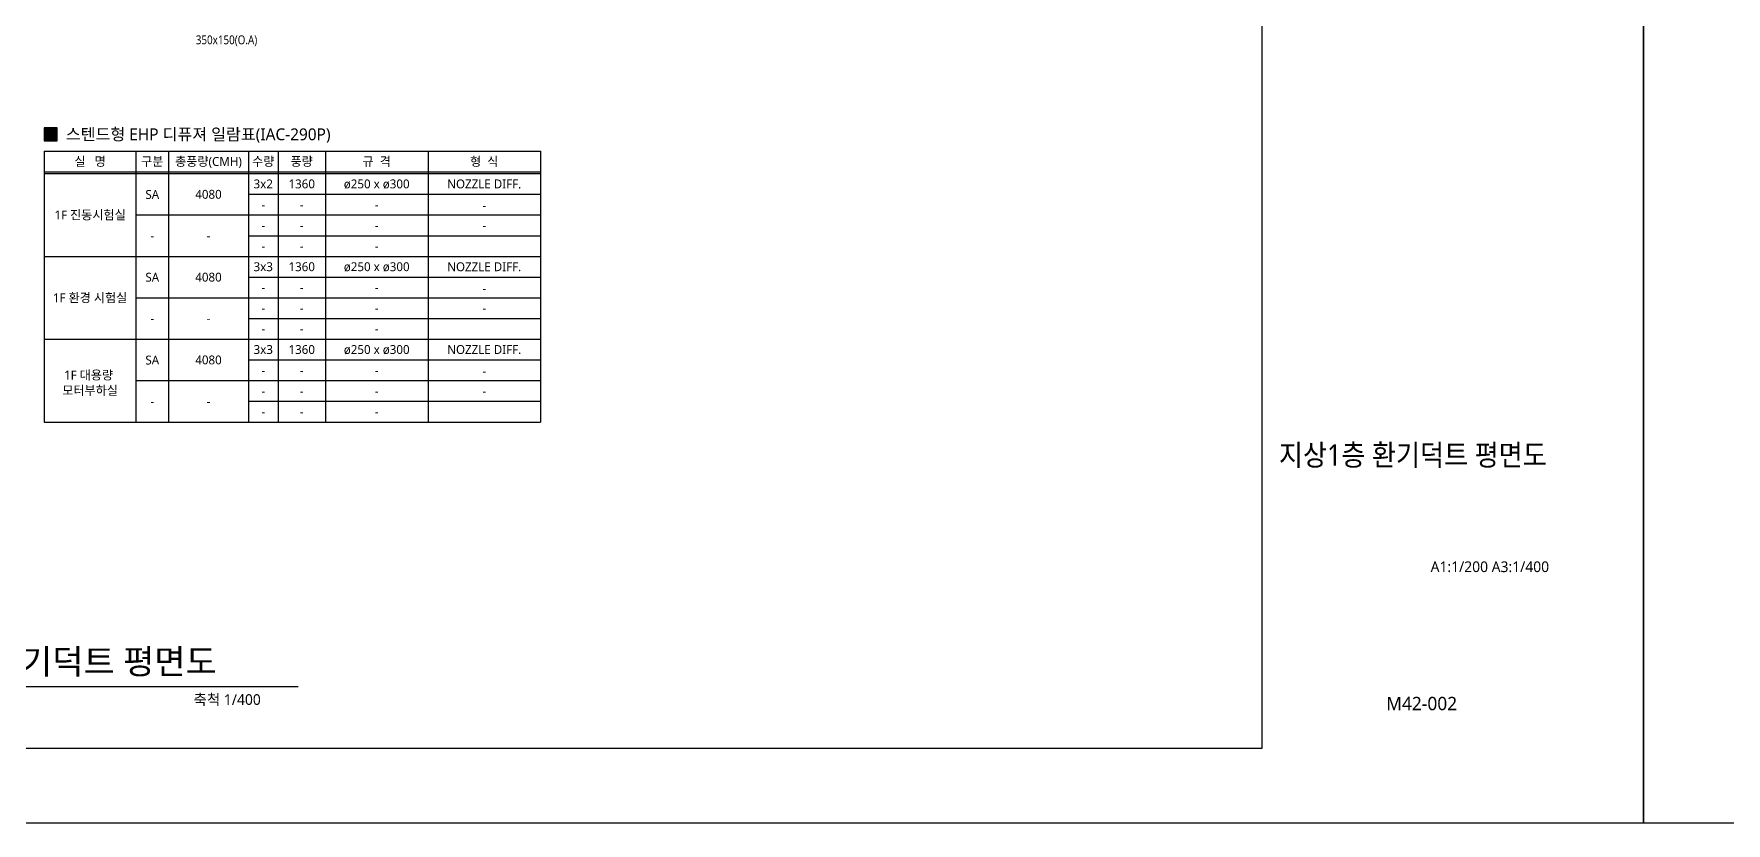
# Model space of a CAD drawing. Header units: millimetres. Extents: x 61566 to 667441, y 0 to 118800.
# Drawn here: x 245749 to 341050, y 0 to 44468 of the extents above; entities that cross this region are included whole.
import ezdxf
from ezdxf.enums import TextEntityAlignment as Align

# ---------------------------------------------------------------- set-up
doc = ezdxf.new("R2010")
doc.units = ezdxf.units.MM
doc.header["$LTSCALE"] = 200
doc.layers.get('DEFPOINTS').update_dxf_attribs({"color": 137})
for name, color, linetype in [('1 OA', 4, 'Continuous'), ('AA-MKXS', 3, 'Continuous'), ('DI', 1, 'Continuous'), ('TE', 2, 'Continuous'), ('TEXT', 3, 'Continuous'), ('WALL-D', 3, 'Continuous')]:
    doc.layers.add(name, color=color, linetype=linetype)
doc.styles.add('SUNJIN', font='malgun.ttf')
doc.styles.add('스타일1', font='malgun.ttf')

# ---------------------------------------------------------------- blocks, each defined once
blk = doc.blocks.new('sheet-line')
at = {"layer": 'DEFPOINTS'}
blk.add_lwpolyline([(168200, -356400), (0, -356400), (0, -237600), (168200, -237600)], close=True, dxfattribs=at)

msp = doc.modelspace()

# ---------------------------------------------------------------- hatches: boundary and pattern name
at = {"layer": 'DI'}
msp.add_hatch(color=252, dxfattribs=at).paths.add_polyline_path([(247063.3, 38444), (247063.3, 39173.1), (246334.2, 39173.1), (246334.2, 38444)])

# ---------------------------------------------------------------- linework, layer by layer
at = {"layer": 'AA-MKXS', "color": 7}
msp.add_line((229766.5, 7700), (260629.9, 7700), dxfattribs=at)
at = {"layer": 'DEFPOINTS'}
msp.add_lwpolyline([(177500, 114600), (314900, 114600), (314900, 4200), (177500, 4200)], close=True, dxfattribs=at)
msp.add_lwpolyline([(177500, 114600), (314900, 114600), (314900, 4200), (177500, 4200)], close=True, dxfattribs=at)
at = {"layer": 'DI', "color": 4}
for p, q in [((246334.2, 37860.6), (274278.6, 37860.6)), ((246334.2, 37860.6), (246334.2, 36595.1)), ((251500.8, 37860.6), (251500.8, 36595.1)), ((274278.6, 37860.6), (274278.6, 36595.1)), ((246334.2, 36694), (274278.6, 36694)), ((246334.2, 36596.8), (274278.6, 36596.8)), ((246334.2, 36595.1), (246334.2, 22600.1)), ((251500.8, 36595.1), (251500.8, 22600.1)), ((274278.6, 36595.1), (274278.6, 22600.1)), ((246334.2, 31930.1), (274278.6, 31930.1)), ((246334.2, 27265.1), (274278.6, 27265.1)), ((246334.2, 22600.1), (274278.6, 22600.1))]:
    msp.add_line(p, q, dxfattribs=at)
at = {"layer": 'DI', "color": 5}
for p, q in [((253334.2, 37860.6), (253334.2, 36595.1)), ((257834.2, 37860.6), (257834.2, 22600.1)), ((259500.8, 37860.6), (259500.8, 36595.1)), ((262167.5, 37860.6), (262167.5, 36595.1)), ((267945.3, 37860.6), (267945.3, 36595.1)), ((253334.2, 36595.1), (253334.2, 22600.1)), ((259500.8, 36595.1), (259500.8, 22600.1)), ((262167.5, 36595.1), (262167.5, 22600.1)), ((267945.3, 36595.1), (267945.3, 22600.1)), ((257834.2, 35430.1), (274278.6, 35430.1)), ((251500.8, 34263.4), (274278.6, 34263.4)), ((257834.2, 33096.8), (274278.6, 33096.8)), ((257834.2, 30765.1), (274278.6, 30765.1)), ((251500.8, 29598.4), (274278.6, 29598.4)), ((257834.2, 28431.8), (274278.6, 28431.8)), ((257834.2, 26100.1), (274278.6, 26100.1)), ((251500.8, 24933.4), (274278.6, 24933.4)), ((257834.2, 23766.8), (274278.6, 23766.8)), ((257834.2, 23766.8), (274278.6, 23766.8))]:
    msp.add_line(p, q, dxfattribs=at)
at = {"layer": 'DI', "color": 4}
msp.add_lwpolyline([(246334.2, 38444), (247063.3, 38444), (247063.3, 39173.1), (246334.2, 39173.1)], close=True, dxfattribs=at)

# ---------------------------------------------------------------- block references
at = {"layer": 'WALL-D'}
for p in [(168200, 356400), (168200, 356400), (336400, 356400), (336400, 356400)]:
    msp.add_blockref('sheet-line', p, dxfattribs=at)

# ---------------------------------------------------------------- texts
at = {"layer": '1 OA', "style": 'SUNJIN', "width": 0.85}
msp.add_text('350x150(O.A)', height=500, dxfattribs=at).set_placement((256598.9, 44129.9), align=Align.MIDDLE_CENTER)
at = {"layer": 'AA-MKXS', "linetype": 'Continuous', "style": '스타일1'}
msp.add_text('지상1층 환기덕트 평면도', height=1400, dxfattribs=at).set_placement((236487, 8409.3))
msp.add_text('축척 1/400', height=600, dxfattribs=at).set_placement((258529.7, 6964.9), align=Align.MIDDLE_RIGHT)
at = {"layer": 'TE', "color": 3, "style": 'SUNJIN'}
msp.add_text('스텐드형 EHP 디퓨져 일람표(IAC-290P)', height=666.667, dxfattribs=at).set_placement((247549.4, 38808.6), align=Align.MIDDLE_LEFT)
for s, p in [('실   명', (248917.5, 37277.3)), ('구분', (252417.5, 37277.3)), ('총풍량(CMH)', (255584.2, 37277.3)), ('수량', (258667.5, 37277.3)), ('풍량', (260834.2, 37277.3)), ('규  격', (265056.4, 37277.3)), ('형  식', (271111.9, 37277.3))]:
    msp.add_text(s, height=500, dxfattribs=at).set_placement(p, align=Align.MIDDLE_CENTER)
at = {"layer": 'TE', "color": 2, "style": 'SUNJIN'}
for s, p in [('3x2', (258667.5, 36013.4)), ('1360', (260834.2, 36013.4)), ('ø250 x ø300', (265056.4, 36013.4)), ('NOZZLE DIFF.', (271111.9, 36012.6)), ('SA', (252417.5, 35420.8)), ('4080', (255584.2, 35426.7)), ('1F 진동시험실', (248917.5, 34263.4)), ('-', (258667.5, 34845.1)), ('-', (260834.2, 34845.1)), ('-', (265056.4, 34845.1)), ('-', (271111.9, 34798.1)), ('3x3', (258667.5, 31348.4)), ('1360', (260834.2, 31348.4)), ('ø250 x ø300', (265056.4, 31348.4)), ('NOZZLE DIFF.', (271111.9, 31347.6)), ('SA', (252417.5, 30755.8)), ('4080', (255584.2, 30761.7)), ('1F 환경 시험실', (248917.5, 29598.4)), ('-', (258667.5, 30180.1)), ('-', (260834.2, 30180.1)), ('-', (265056.4, 30180.1)), ('-', (271111.9, 30133.1)), ('3x3', (258667.5, 26683.4)), ('1360', (260834.2, 26683.4)), ('ø250 x ø300', (265056.4, 26683.4)), ('NOZZLE DIFF.', (271111.9, 26682.6)), ('SA', (252417.5, 26090.8)), ('4080', (255584.2, 26096.8)), ('1F 대용량 ', (248917.5, 25242.5)), ('-', (258667.5, 25515.1)), ('-', (260834.2, 25515.1)), ('-', (265056.4, 25515.1)), ('-', (271111.9, 25468.1)), ('모터부하실', (248917.5, 24377.2))]:
    msp.add_text(s, height=500, dxfattribs=at).set_placement(p, align=Align.MIDDLE_CENTER)
at = {"layer": 'TE', "color": 7, "style": 'SUNJIN'}
for p in [(258667.5, 33680.1), (260834.2, 33680.1), (265056.4, 33680.1), (271111.9, 33680.1), (252417.5, 33096.8), (255584.2, 33093.4), (258667.5, 32511.7), (260834.2, 32511.7), (265056.4, 32511.7), (258667.5, 29015.1), (260834.2, 29015.1), (265056.4, 29015.1), (271111.9, 29015.1), (252417.5, 28431.8), (255584.2, 28428.4), (258667.5, 27846.8), (260834.2, 27846.8), (265056.4, 27846.8), (258667.5, 24350.1), (260834.2, 24350.1), (265056.4, 24350.1), (271111.9, 24350.1), (252417.5, 23766.8), (255584.2, 23763.4), (258667.5, 23181.8), (260834.2, 23181.8), (265056.4, 23181.8)]:
    msp.add_text('-', height=500, dxfattribs=at).set_placement(p, align=Align.MIDDLE_CENTER)
at = {"layer": 'TEXT', "color": 3, "style": '스타일1', "width": 0.9}
msp.add_text('지상1층 환기덕트 평면도', height=1200, dxfattribs=at).set_placement((323408.4, 20745), align=Align.MIDDLE_CENTER)
at = {"layer": 'TEXT', "color": 3, "style": '스타일1'}
for s, height, p in [('A1:1/200 A3:1/400', 600, (327743.3, 14445.8)), ('M42-002', 750, (323903.9, 6741))]:
    msp.add_text(s, height=height, dxfattribs=at).set_placement(p, align=Align.MIDDLE_CENTER)

doc.saveas('drawing.dxf')
